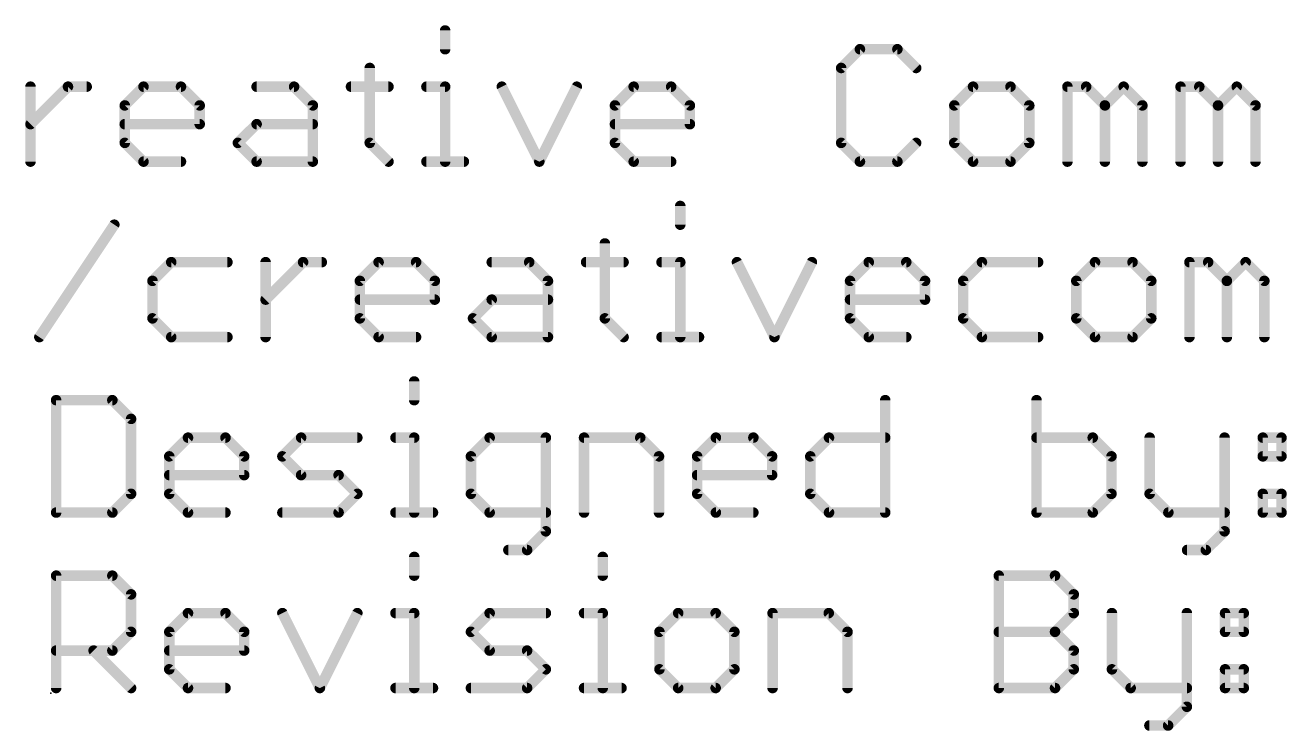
# Model space of a CAD drawing. Extents: x -41 to 66, y -21 to 32.
# Drawn here: x -9.26 to 9, y -20.86 to -10.65 of the extents above; entities that cross this region are included whole.
import ezdxf

# ---------------------------------------------------------------- set-up
doc = ezdxf.new("R2010")
doc.units = 0
doc.layers.add('23', color=53, linetype='CONTINUOUS')
doc.layers.add('51', color=53, linetype='CONTINUOUS')

msp = doc.modelspace()

# ---------------------------------------------------------------- linework, layer by layer
at = {"layer": '23'}
msp.add_point((-8.89, -20.32), dxfattribs=at)
at = {"layer": '51', "const_width": 0.1524}
for points in [[(-3.1838, -10.7256), (-3.1838, -10.9968)], [(2.8191, -10.9968), (2.548, -11.268)], [(3.3615, -10.9968), (2.8191, -10.9968)], [(3.6326, -11.268), (3.3615, -10.9968)], [(-4.2752, -11.268), (-4.2752, -12.3526)], [(2.548, -11.268), (2.548, -12.3526)], [(-9.185, -12.6238), (-9.185, -11.5391)], [(-9.185, -12.0815), (-8.6426, -11.5391)], [(-8.6426, -11.5391), (-8.3715, -11.5391)], [(-7.8207, -11.8103), (-7.5495, -11.5391)], [(-7.5495, -11.5391), (-7.0072, -11.5391)], [(-7.0072, -11.5391), (-6.736, -11.8103)], [(-5.9124, -11.5391), (-5.37, -11.5391)], [(-5.37, -11.5391), (-5.0989, -11.8103)], [(-4.5464, -11.5391), (-4.004, -11.5391)], [(-3.4549, -11.5391), (-3.1838, -11.5391)], [(-3.1838, -11.5391), (-3.1838, -12.6238)], [(-2.3635, -11.5391), (-1.8212, -12.6238)], [(-1.8212, -12.6238), (-1.2788, -11.5391)], [(-0.7263, -11.8103), (-0.4552, -11.5391)], [(-0.4552, -11.5391), (0.0872, -11.5391)], [(0.0872, -11.5391), (0.3583, -11.8103)], [(4.4563, -11.5391), (4.1851, -11.8103)], [(4.9986, -11.5391), (4.4563, -11.5391)], [(5.2698, -11.8103), (4.9986, -11.5391)], [(5.8223, -12.6238), (5.8223, -11.5391)], [(5.8223, -11.5391), (6.0935, -11.5391)], [(6.0935, -11.5391), (6.3646, -11.8103)], [(6.3646, -11.8103), (6.6358, -11.5391)], [(6.6358, -11.5391), (6.907, -11.8103)], [(7.4595, -12.6238), (7.4595, -11.5391)], [(7.4595, -11.5391), (7.7306, -11.5391)], [(7.7306, -11.5391), (8.0018, -11.8103)], [(8.0018, -11.8103), (8.2729, -11.5391)], [(8.2729, -11.5391), (8.5441, -11.8103)], [(-7.8207, -12.3526), (-7.8207, -11.8103)], [(-6.736, -11.8103), (-6.736, -12.0815)], [(-5.0989, -11.8103), (-5.0989, -12.6238)], [(-0.7263, -12.3526), (-0.7263, -11.8103)], [(0.3583, -11.8103), (0.3583, -12.0815)], [(4.1851, -11.8103), (4.1851, -12.3526)], [(5.2698, -12.3526), (5.2698, -11.8103)], [(6.3646, -11.8103), (6.3646, -12.6238)], [(6.907, -11.8103), (6.907, -12.6238)], [(8.0018, -11.8103), (8.0018, -12.6238)], [(8.5441, -11.8103), (8.5441, -12.6238)], [(-6.736, -12.0815), (-7.8207, -12.0815)], [(-6.1835, -12.3526), (-5.9124, -12.0815)], [(-5.9124, -12.0815), (-5.0989, -12.0815)], [(0.3583, -12.0815), (-0.7263, -12.0815)], [(-7.5495, -12.6238), (-7.8207, -12.3526)], [(-5.9124, -12.6238), (-6.1835, -12.3526)], [(-4.2752, -12.3526), (-4.004, -12.6238)], [(-0.4552, -12.6238), (-0.7263, -12.3526)], [(2.548, -12.3526), (2.8191, -12.6238)], [(3.3615, -12.6238), (3.6326, -12.3526)], [(4.1851, -12.3526), (4.4563, -12.6238)], [(4.9986, -12.6238), (5.2698, -12.3526)], [(-7.0072, -12.6238), (-7.5495, -12.6238)], [(-5.0989, -12.6238), (-5.9124, -12.6238)], [(-3.4549, -12.6238), (-2.9126, -12.6238)], [(0.0872, -12.6238), (-0.4552, -12.6238)], [(2.8191, -12.6238), (3.3615, -12.6238)], [(4.4563, -12.6238), (4.9986, -12.6238)], [(0.219, -13.2656), (0.219, -13.5368)], [(-9.0566, -15.1638), (-7.9719, -13.5368)], [(-0.8725, -13.808), (-0.8725, -14.8926)], [(-7.1482, -14.0791), (-7.4194, -14.3503)], [(-6.3348, -14.0791), (-7.1482, -14.0791)], [(-5.7823, -15.1638), (-5.7823, -14.0791)], [(-5.7823, -14.6215), (-5.2399, -14.0791)], [(-5.2399, -14.0791), (-4.9688, -14.0791)], [(-4.418, -14.3503), (-4.1468, -14.0791)], [(-4.1468, -14.0791), (-3.6045, -14.0791)], [(-3.6045, -14.0791), (-3.3333, -14.3503)], [(-2.5096, -14.0791), (-1.9673, -14.0791)], [(-1.9673, -14.0791), (-1.6961, -14.3503)], [(-1.1436, -14.0791), (-0.6013, -14.0791)], [(-0.0522, -14.0791), (0.219, -14.0791)], [(0.219, -14.0791), (0.219, -15.1638)], [(1.0392, -14.0791), (1.5816, -15.1638)], [(1.5816, -15.1638), (2.1239, -14.0791)], [(2.6764, -14.3503), (2.9476, -14.0791)], [(2.9476, -14.0791), (3.4899, -14.0791)], [(3.4899, -14.0791), (3.761, -14.3503)], [(4.5847, -14.0791), (4.3135, -14.3503)], [(5.3982, -14.0791), (4.5847, -14.0791)], [(6.2219, -14.0791), (5.9507, -14.3503)], [(6.7642, -14.0791), (6.2219, -14.0791)], [(7.0354, -14.3503), (6.7642, -14.0791)], [(7.5879, -15.1638), (7.5879, -14.0791)], [(7.5879, -14.0791), (7.859, -14.0791)], [(7.859, -14.0791), (8.1302, -14.3503)], [(8.1302, -14.3503), (8.4014, -14.0791)], [(8.4014, -14.0791), (8.6725, -14.3503)], [(-7.4194, -14.3503), (-7.4194, -14.8926)], [(-4.418, -14.8926), (-4.418, -14.3503)], [(-3.3333, -14.3503), (-3.3333, -14.6215)], [(-1.6961, -14.3503), (-1.6961, -15.1638)], [(2.6764, -14.8926), (2.6764, -14.3503)], [(3.761, -14.3503), (3.761, -14.6215)], [(4.3135, -14.3503), (4.3135, -14.8926)], [(5.9507, -14.3503), (5.9507, -14.8926)], [(7.0354, -14.8926), (7.0354, -14.3503)], [(8.1302, -14.3503), (8.1302, -15.1638)], [(8.6725, -14.3503), (8.6725, -15.1638)], [(-3.3333, -14.6215), (-4.418, -14.6215)], [(-2.7808, -14.8926), (-2.5096, -14.6215)], [(-2.5096, -14.6215), (-1.6961, -14.6215)], [(3.761, -14.6215), (2.6764, -14.6215)], [(-7.4194, -14.8926), (-7.1482, -15.1638)], [(-4.1468, -15.1638), (-4.418, -14.8926)], [(-2.5096, -15.1638), (-2.7808, -14.8926)], [(-0.8725, -14.8926), (-0.6013, -15.1638)], [(2.9476, -15.1638), (2.6764, -14.8926)], [(4.3135, -14.8926), (4.5847, -15.1638)], [(5.9507, -14.8926), (6.2219, -15.1638)], [(6.7642, -15.1638), (7.0354, -14.8926)], [(-7.1482, -15.1638), (-6.3348, -15.1638)], [(-3.6045, -15.1638), (-4.1468, -15.1638)], [(-1.6961, -15.1638), (-2.5096, -15.1638)], [(-0.0522, -15.1638), (0.4901, -15.1638)], [(3.4899, -15.1638), (2.9476, -15.1638)], [(4.5847, -15.1638), (5.3982, -15.1638)], [(6.2219, -15.1638), (6.7642, -15.1638)], [(-3.6312, -15.8056), (-3.6312, -16.0768)], [(-8.8138, -16.0768), (-8.8138, -17.7038)], [(-8.0003, -16.0768), (-8.8138, -16.0768)], [(-7.7291, -16.348), (-8.0003, -16.0768)], [(3.1852, -16.0768), (3.1852, -17.7038)], [(5.3749, -16.0768), (5.3749, -17.7038)], [(-7.7291, -17.4326), (-7.7291, -16.348)], [(-7.1766, -16.8903), (-6.9055, -16.6191)], [(-6.9055, -16.6191), (-6.3632, -16.6191)], [(-6.3632, -16.6191), (-6.092, -16.8903)], [(-5.5395, -16.8903), (-5.2683, -16.6191)], [(-5.2683, -16.6191), (-4.4548, -16.6191)], [(-3.9023, -16.6191), (-3.6312, -16.6191)], [(-3.6312, -16.6191), (-3.6312, -17.7038)], [(-2.5397, -16.6191), (-2.8109, -16.8903)], [(-1.7262, -16.6191), (-2.5397, -16.6191)], [(-1.7262, -17.975), (-1.7262, -16.6191)], [(-1.1737, -17.7038), (-1.1737, -16.6191)], [(-1.1737, -16.6191), (-0.3602, -16.6191)], [(-0.3602, -16.6191), (-0.0891, -16.8903)], [(0.4634, -16.8903), (0.7346, -16.6191)], [(0.7346, -16.6191), (1.2769, -16.6191)], [(1.2769, -16.6191), (1.5481, -16.8903)], [(2.1006, -16.8903), (2.3717, -16.6191)], [(2.3717, -16.6191), (3.1852, -16.6191)], [(6.1884, -16.6191), (5.3749, -16.6191)], [(6.4595, -16.8903), (6.1884, -16.6191)], [(7.012, -16.6191), (7.012, -17.4326)], [(8.0967, -16.6191), (8.0967, -17.975)], [(8.6492, -16.6191), (8.9204, -16.6191)], [(8.6492, -16.8903), (8.6492, -16.6191)], [(8.9204, -16.6191), (8.9204, -16.8903)], [(-7.1766, -17.4326), (-7.1766, -16.8903)], [(-6.092, -16.8903), (-6.092, -17.1615)], [(-5.2683, -17.1615), (-5.5395, -16.8903)], [(-2.8109, -16.8903), (-2.8109, -17.4326)], [(-0.0891, -16.8903), (-0.0891, -17.7038)], [(0.4634, -17.4326), (0.4634, -16.8903)], [(1.5481, -16.8903), (1.5481, -17.1615)], [(2.1006, -17.4326), (2.1006, -16.8903)], [(6.4595, -17.4326), (6.4595, -16.8903)], [(8.9204, -16.8903), (8.6492, -16.8903)], [(-6.092, -17.1615), (-7.1766, -17.1615)], [(-4.726, -17.1615), (-5.2683, -17.1615)], [(-4.4548, -17.4326), (-4.726, -17.1615)], [(1.5481, -17.1615), (0.4634, -17.1615)], [(-8.0003, -17.7038), (-7.7291, -17.4326)], [(-6.9055, -17.7038), (-7.1766, -17.4326)], [(-4.726, -17.7038), (-4.4548, -17.4326)], [(-2.8109, -17.4326), (-2.5397, -17.7038)], [(0.7346, -17.7038), (0.4634, -17.4326)], [(2.3717, -17.7038), (2.1006, -17.4326)], [(6.1884, -17.7038), (6.4595, -17.4326)], [(7.012, -17.4326), (7.2832, -17.7038)], [(8.6492, -17.4326), (8.9204, -17.4326)], [(8.6492, -17.7038), (8.6492, -17.4326)], [(8.9204, -17.4326), (8.9204, -17.7038)], [(-8.8138, -17.7038), (-8.0003, -17.7038)], [(-6.3632, -17.7038), (-6.9055, -17.7038)], [(-5.5395, -17.7038), (-4.726, -17.7038)], [(-3.9023, -17.7038), (-3.36, -17.7038)], [(-2.5397, -17.7038), (-1.7262, -17.7038)], [(1.2769, -17.7038), (0.7346, -17.7038)], [(3.1852, -17.7038), (2.3717, -17.7038)], [(5.3749, -17.7038), (6.1884, -17.7038)], [(7.2832, -17.7038), (8.0967, -17.7038)], [(8.9204, -17.7038), (8.6492, -17.7038)], [(-1.9974, -18.2461), (-1.7262, -17.975)], [(8.0967, -17.975), (7.8255, -18.2461)], [(-2.2686, -18.2461), (-1.9974, -18.2461)], [(7.8255, -18.2461), (7.5544, -18.2461)], [(-3.6312, -18.3456), (-3.6312, -18.6168)], [(-0.9026, -18.3456), (-0.9026, -18.6168)], [(-8.8138, -20.2438), (-8.8138, -18.6168)], [(-8.8138, -18.6168), (-8.0003, -18.6168)], [(-8.0003, -18.6168), (-7.7291, -18.888)], [(4.8292, -20.2438), (4.8292, -18.6168)], [(4.8292, -18.6168), (5.6427, -18.6168)], [(5.6427, -18.6168), (5.9138, -18.888)], [(-7.7291, -18.888), (-7.7291, -19.4303)], [(5.9138, -18.888), (5.9138, -19.1591)], [(-7.1766, -19.4303), (-6.9055, -19.1591)], [(-6.9055, -19.1591), (-6.3632, -19.1591)], [(-6.3632, -19.1591), (-6.092, -19.4303)], [(-5.5395, -19.1591), (-4.9972, -20.2438)], [(-4.9972, -20.2438), (-4.4548, -19.1591)], [(-3.9023, -19.1591), (-3.6312, -19.1591)], [(-3.6312, -19.1591), (-3.6312, -20.2438)], [(-2.8109, -19.4303), (-2.5397, -19.1591)], [(-2.5397, -19.1591), (-1.7262, -19.1591)], [(-1.1737, -19.1591), (-0.9026, -19.1591)], [(-0.9026, -19.1591), (-0.9026, -20.2438)], [(0.1889, -19.1591), (-0.0823, -19.4303)], [(0.7312, -19.1591), (0.1889, -19.1591)], [(1.0024, -19.4303), (0.7312, -19.1591)], [(1.5549, -20.2438), (1.5549, -19.1591)], [(1.5549, -19.1591), (2.3683, -19.1591)], [(2.3683, -19.1591), (2.6395, -19.4303)], [(5.9138, -19.1591), (5.6427, -19.4303)], [(6.4663, -19.1591), (6.4663, -19.9726)], [(7.551, -19.1591), (7.551, -20.515)], [(8.1035, -19.1591), (8.3746, -19.1591)], [(8.1035, -19.4303), (8.1035, -19.1591)], [(8.3746, -19.1591), (8.3746, -19.4303)], [(-7.7291, -19.4303), (-8.0003, -19.7015)], [(-7.1766, -19.9726), (-7.1766, -19.4303)], [(-6.092, -19.4303), (-6.092, -19.7015)], [(-2.5397, -19.7015), (-2.8109, -19.4303)], [(-0.0823, -19.4303), (-0.0823, -19.9726)], [(1.0024, -19.9726), (1.0024, -19.4303)], [(2.6395, -19.4303), (2.6395, -20.2438)], [(4.8292, -19.4303), (5.6427, -19.4303)], [(5.6427, -19.4303), (5.9138, -19.7015)], [(8.3746, -19.4303), (8.1035, -19.4303)], [(-8.0003, -19.7015), (-8.8138, -19.7015)], [(-8.2715, -19.7015), (-7.7291, -20.2438)], [(-6.092, -19.7015), (-7.1766, -19.7015)], [(-1.9974, -19.7015), (-2.5397, -19.7015)], [(-1.7262, -19.9726), (-1.9974, -19.7015)], [(5.9138, -19.7015), (5.9138, -19.9726)], [(-6.9055, -20.2438), (-7.1766, -19.9726)], [(-1.9974, -20.2438), (-1.7262, -19.9726)], [(-0.0823, -19.9726), (0.1889, -20.2438)], [(0.7312, -20.2438), (1.0024, -19.9726)], [(5.9138, -19.9726), (5.6427, -20.2438)], [(6.4663, -19.9726), (6.7375, -20.2438)], [(8.1035, -19.9726), (8.3746, -19.9726)], [(8.1035, -20.2438), (8.1035, -19.9726)], [(8.3746, -19.9726), (8.3746, -20.2438)], [(-6.3632, -20.2438), (-6.9055, -20.2438)], [(-3.9023, -20.2438), (-3.36, -20.2438)], [(-2.8109, -20.2438), (-1.9974, -20.2438)], [(-1.1737, -20.2438), (-0.6314, -20.2438)], [(0.1889, -20.2438), (0.7312, -20.2438)], [(5.6427, -20.2438), (4.8292, -20.2438)], [(6.7375, -20.2438), (7.551, -20.2438)], [(8.3746, -20.2438), (8.1035, -20.2438)], [(7.551, -20.515), (7.2798, -20.7861)], [(7.2798, -20.7861), (7.0087, -20.7861)]]:
    msp.add_lwpolyline(points, dxfattribs=at)
at = {"layer": '51', "const_width": 0.0762}
for points in [[(-3.1457, -10.7256, 1), (-3.2219, -10.7256)], [(2.8191, -10.9587, 1), (2.8191, -11.0349)], [(2.8461, -11.0238, 1), (2.7922, -10.9699)], [(3.3884, -10.9699, 1), (3.3345, -11.0238)], [(3.3615, -11.0349, 1), (3.3615, -10.9587)], [(-3.2219, -10.9968, 1), (-3.1457, -10.9968)], [(-4.2371, -11.268, 1), (-4.3133, -11.268)], [(2.521, -11.241, 1), (2.5749, -11.2949)], [(2.5861, -11.268, 1), (2.5099, -11.268)], [(3.6057, -11.2949, 1), (3.6596, -11.241)], [(-9.1469, -11.5391, 1), (-9.2231, -11.5391)], [(-8.6426, -11.501, 1), (-8.6426, -11.5772)], [(-8.6157, -11.5661, 1), (-8.6696, -11.5122)], [(-8.3715, -11.5772, 1), (-8.3715, -11.501)], [(-7.5495, -11.501, 1), (-7.5495, -11.5772)], [(-7.5226, -11.5661, 1), (-7.5765, -11.5122)], [(-6.9802, -11.5122, 1), (-7.0341, -11.5661)], [(-7.0072, -11.5772, 1), (-7.0072, -11.501)], [(-5.9124, -11.501, 1), (-5.9124, -11.5772)], [(-5.3431, -11.5122, 1), (-5.397, -11.5661)], [(-5.37, -11.5772, 1), (-5.37, -11.501)], [(-4.5464, -11.501, 1), (-4.5464, -11.5772)], [(-4.004, -11.5772, 1), (-4.004, -11.501)], [(-3.4549, -11.501, 1), (-3.4549, -11.5772)], [(-3.1457, -11.5391, 1), (-3.2219, -11.5391)], [(-3.1838, -11.5772, 1), (-3.1838, -11.501)], [(-2.3294, -11.5221, 1), (-2.3976, -11.5562)], [(-1.2448, -11.5562, 1), (-1.3129, -11.5221)], [(-0.4552, -11.501, 1), (-0.4552, -11.5772)], [(-0.4282, -11.5661, 1), (-0.4821, -11.5122)], [(0.1141, -11.5122, 1), (0.0602, -11.5661)], [(0.0872, -11.5772, 1), (0.0872, -11.501)], [(4.4563, -11.501, 1), (4.4563, -11.5772)], [(4.4832, -11.5661, 1), (4.4294, -11.5122)], [(5.0256, -11.5122, 1), (4.9717, -11.5661)], [(4.9986, -11.5772, 1), (4.9986, -11.501)], [(5.8604, -11.5391, 1), (5.7842, -11.5391)], [(5.8223, -11.501, 1), (5.8223, -11.5772)], [(6.1204, -11.5122, 1), (6.0665, -11.5661)], [(6.0935, -11.5772, 1), (6.0935, -11.501)], [(6.6627, -11.5122, 1), (6.6088, -11.5661)], [(6.6627, -11.5661, 1), (6.6088, -11.5122)], [(7.4976, -11.5391, 1), (7.4214, -11.5391)], [(7.4595, -11.501, 1), (7.4595, -11.5772)], [(7.7576, -11.5122, 1), (7.7037, -11.5661)], [(7.7306, -11.5772, 1), (7.7306, -11.501)], [(8.2999, -11.5122, 1), (8.246, -11.5661)], [(8.2999, -11.5661, 1), (8.246, -11.5122)], [(-7.7826, -11.8103, 1), (-7.8588, -11.8103)], [(-7.8476, -11.7834, 1), (-7.7937, -11.8372)], [(-6.6979, -11.8103, 1), (-6.7741, -11.8103)], [(-6.763, -11.8372, 1), (-6.7091, -11.7834)], [(-5.0608, -11.8103, 1), (-5.137, -11.8103)], [(-5.1258, -11.8372, 1), (-5.0719, -11.7834)], [(-0.6882, -11.8103, 1), (-0.7644, -11.8103)], [(-0.7533, -11.7834, 1), (-0.6994, -11.8372)], [(0.3964, -11.8103, 1), (0.3202, -11.8103)], [(0.3314, -11.8372, 1), (0.3853, -11.7834)], [(4.2232, -11.8103, 1), (4.147, -11.8103)], [(4.1582, -11.7834, 1), (4.2121, -11.8372)], [(5.3079, -11.8103, 1), (5.2317, -11.8103)], [(5.2429, -11.8372, 1), (5.2967, -11.7834)], [(6.4027, -11.8103, 1), (6.3265, -11.8103)], [(6.3377, -11.7834, 1), (6.3916, -11.8372)], [(6.3377, -11.8372, 1), (6.3916, -11.7834)], [(6.9451, -11.8103, 1), (6.8689, -11.8103)], [(6.88, -11.8372, 1), (6.9339, -11.7834)], [(8.0399, -11.8103, 1), (7.9637, -11.8103)], [(7.9748, -11.7834, 1), (8.0287, -11.8372)], [(7.9748, -11.8372, 1), (8.0287, -11.7834)], [(8.5822, -11.8103, 1), (8.506, -11.8103)], [(8.5172, -11.8372, 1), (8.5711, -11.7834)], [(-9.2119, -12.0545, 1), (-9.158, -12.1084)], [(-7.8207, -12.0434, 1), (-7.8207, -12.1196)], [(-6.7741, -12.0815, 1), (-6.6979, -12.0815)], [(-6.736, -12.1196, 1), (-6.736, -12.0434)], [(-5.9124, -12.0434, 1), (-5.9124, -12.1196)], [(-5.8854, -12.1084, 1), (-5.9393, -12.0545)], [(-5.0989, -12.1196, 1), (-5.0989, -12.0434)], [(-0.7263, -12.0434, 1), (-0.7263, -12.1196)], [(0.3202, -12.0815, 1), (0.3964, -12.0815)], [(0.3583, -12.1196, 1), (0.3583, -12.0434)], [(-7.7937, -12.3257, 1), (-7.8476, -12.3796)], [(-7.8588, -12.3526, 1), (-7.7826, -12.3526)], [(-6.1566, -12.3257, 1), (-6.2105, -12.3796)], [(-6.2105, -12.3257, 1), (-6.1566, -12.3796)], [(-4.2483, -12.3257, 1), (-4.3021, -12.3796)], [(-4.3133, -12.3526, 1), (-4.2371, -12.3526)], [(-0.6994, -12.3257, 1), (-0.7533, -12.3796)], [(-0.7644, -12.3526, 1), (-0.6882, -12.3526)], [(2.5749, -12.3257, 1), (2.521, -12.3796)], [(2.5099, -12.3526, 1), (2.5861, -12.3526)], [(3.6596, -12.3796, 1), (3.6057, -12.3257)], [(4.2121, -12.3257, 1), (4.1582, -12.3796)], [(4.147, -12.3526, 1), (4.2232, -12.3526)], [(5.2317, -12.3526, 1), (5.3079, -12.3526)], [(5.2967, -12.3796, 1), (5.2429, -12.3257)], [(-9.2231, -12.6238, 1), (-9.1469, -12.6238)], [(-7.5495, -12.5857, 1), (-7.5495, -12.6619)], [(-7.5765, -12.6507, 1), (-7.5226, -12.5969)], [(-7.0072, -12.6619, 1), (-7.0072, -12.5857)], [(-5.9124, -12.5857, 1), (-5.9124, -12.6619)], [(-5.9393, -12.6507, 1), (-5.8854, -12.5969)], [(-5.137, -12.6238, 1), (-5.0608, -12.6238)], [(-5.0989, -12.6619, 1), (-5.0989, -12.5857)], [(-4.031, -12.6507, 1), (-3.9771, -12.5969)], [(-3.4549, -12.5857, 1), (-3.4549, -12.6619)], [(-3.2219, -12.6238, 1), (-3.1457, -12.6238)], [(-2.9126, -12.6619, 1), (-2.9126, -12.5857)], [(-1.8552, -12.6068, 1), (-1.7871, -12.6408)], [(-1.8552, -12.6408, 1), (-1.7871, -12.6068)], [(-0.4552, -12.5857, 1), (-0.4552, -12.6619)], [(-0.4821, -12.6507, 1), (-0.4282, -12.5969)], [(0.0872, -12.6619, 1), (0.0872, -12.5857)], [(2.8191, -12.5857, 1), (2.8191, -12.6619)], [(2.7922, -12.6507, 1), (2.8461, -12.5969)], [(3.3345, -12.5969, 1), (3.3884, -12.6507)], [(3.3615, -12.6619, 1), (3.3615, -12.5857)], [(4.4563, -12.5857, 1), (4.4563, -12.6619)], [(4.4294, -12.6507, 1), (4.4832, -12.5969)], [(4.9717, -12.5969, 1), (5.0256, -12.6507)], [(4.9986, -12.6619, 1), (4.9986, -12.5857)], [(5.7842, -12.6238, 1), (5.8604, -12.6238)], [(6.3265, -12.6238, 1), (6.4027, -12.6238)], [(6.8689, -12.6238, 1), (6.9451, -12.6238)], [(7.4214, -12.6238, 1), (7.4976, -12.6238)], [(7.9637, -12.6238, 1), (8.0399, -12.6238)], [(8.506, -12.6238, 1), (8.5822, -12.6238)], [(0.2571, -13.2656, 1), (0.1809, -13.2656)], [(-7.9402, -13.5579, 1), (-8.0036, -13.5157)], [(0.1809, -13.5368, 1), (0.2571, -13.5368)], [(-0.8344, -13.808, 1), (-0.9106, -13.808)], [(-7.1482, -14.041, 1), (-7.1482, -14.1172)], [(-7.1213, -14.1061, 1), (-7.1752, -14.0522)], [(-6.3348, -14.1172, 1), (-6.3348, -14.041)], [(-5.7442, -14.0791, 1), (-5.8204, -14.0791)], [(-5.2399, -14.041, 1), (-5.2399, -14.1172)], [(-5.213, -14.1061, 1), (-5.2669, -14.0522)], [(-4.9688, -14.1172, 1), (-4.9688, -14.041)], [(-4.1468, -14.041, 1), (-4.1468, -14.1172)], [(-4.1199, -14.1061, 1), (-4.1737, -14.0522)], [(-3.5775, -14.0522, 1), (-3.6314, -14.1061)], [(-3.6045, -14.1172, 1), (-3.6045, -14.041)], [(-2.5096, -14.041, 1), (-2.5096, -14.1172)], [(-1.9404, -14.0522, 1), (-1.9942, -14.1061)], [(-1.9673, -14.1172, 1), (-1.9673, -14.041)], [(-1.1436, -14.041, 1), (-1.1436, -14.1172)], [(-0.6013, -14.1172, 1), (-0.6013, -14.041)], [(-0.0522, -14.041, 1), (-0.0522, -14.1172)], [(0.2571, -14.0791, 1), (0.1809, -14.0791)], [(0.219, -14.1172, 1), (0.219, -14.041)], [(1.0733, -14.0621, 1), (1.0052, -14.0962)], [(2.158, -14.0962, 1), (2.0898, -14.0621)], [(2.9476, -14.041, 1), (2.9476, -14.1172)], [(2.9745, -14.1061, 1), (2.9206, -14.0522)], [(3.5168, -14.0522, 1), (3.4629, -14.1061)], [(3.4899, -14.1172, 1), (3.4899, -14.041)], [(4.5847, -14.041, 1), (4.5847, -14.1172)], [(4.6116, -14.1061, 1), (4.5578, -14.0522)], [(5.3982, -14.1172, 1), (5.3982, -14.041)], [(6.2219, -14.041, 1), (6.2219, -14.1172)], [(6.2488, -14.1061, 1), (6.1949, -14.0522)], [(6.7911, -14.0522, 1), (6.7373, -14.1061)], [(6.7642, -14.1172, 1), (6.7642, -14.041)], [(7.626, -14.0791, 1), (7.5498, -14.0791)], [(7.5879, -14.041, 1), (7.5879, -14.1172)], [(7.886, -14.0522, 1), (7.8321, -14.1061)], [(7.859, -14.1172, 1), (7.859, -14.041)], [(8.4283, -14.0522, 1), (8.3744, -14.1061)], [(8.4283, -14.1061, 1), (8.3744, -14.0522)], [(-7.3813, -14.3503, 1), (-7.4575, -14.3503)], [(-7.4464, -14.3234, 1), (-7.3925, -14.3772)], [(-4.3799, -14.3503, 1), (-4.4561, -14.3503)], [(-4.4449, -14.3234, 1), (-4.391, -14.3772)], [(-3.2952, -14.3503, 1), (-3.3714, -14.3503)], [(-3.3602, -14.3772, 1), (-3.3064, -14.3234)], [(-1.658, -14.3503, 1), (-1.7342, -14.3503)], [(-1.7231, -14.3772, 1), (-1.6692, -14.3234)], [(2.7145, -14.3503, 1), (2.6383, -14.3503)], [(2.6494, -14.3234, 1), (2.7033, -14.3772)], [(3.7991, -14.3503, 1), (3.7229, -14.3503)], [(3.7341, -14.3772, 1), (3.788, -14.3234)], [(4.3516, -14.3503, 1), (4.2754, -14.3503)], [(4.2866, -14.3234, 1), (4.3405, -14.3772)], [(5.9888, -14.3503, 1), (5.9126, -14.3503)], [(5.9238, -14.3234, 1), (5.9776, -14.3772)], [(7.0735, -14.3503, 1), (6.9973, -14.3503)], [(7.0084, -14.3772, 1), (7.0623, -14.3234)], [(8.1683, -14.3503, 1), (8.0921, -14.3503)], [(8.1032, -14.3234, 1), (8.1571, -14.3772)], [(8.1032, -14.3772, 1), (8.1571, -14.3234)], [(8.7106, -14.3503, 1), (8.6344, -14.3503)], [(8.6456, -14.3772, 1), (8.6995, -14.3234)], [(-5.8092, -14.5945, 1), (-5.7553, -14.6484)], [(-4.418, -14.5834, 1), (-4.418, -14.6596)], [(-3.3714, -14.6215, 1), (-3.2952, -14.6215)], [(-3.3333, -14.6596, 1), (-3.3333, -14.5834)], [(-2.5096, -14.5834, 1), (-2.5096, -14.6596)], [(-2.4827, -14.6484, 1), (-2.5366, -14.5945)], [(-1.6961, -14.6596, 1), (-1.6961, -14.5834)], [(2.6764, -14.5834, 1), (2.6764, -14.6596)], [(3.7229, -14.6215, 1), (3.7991, -14.6215)], [(3.761, -14.6596, 1), (3.761, -14.5834)], [(-7.3925, -14.8657, 1), (-7.4464, -14.9196)], [(-7.4575, -14.8926, 1), (-7.3813, -14.8926)], [(-4.391, -14.8657, 1), (-4.4449, -14.9196)], [(-4.4561, -14.8926, 1), (-4.3799, -14.8926)], [(-2.7539, -14.8657, 1), (-2.8077, -14.9196)], [(-2.8077, -14.8657, 1), (-2.7539, -14.9196)], [(-0.8455, -14.8657, 1), (-0.8994, -14.9196)], [(-0.9106, -14.8926, 1), (-0.8344, -14.8926)], [(2.7033, -14.8657, 1), (2.6494, -14.9196)], [(2.6383, -14.8926, 1), (2.7145, -14.8926)], [(4.3405, -14.8657, 1), (4.2866, -14.9196)], [(4.2754, -14.8926, 1), (4.3516, -14.8926)], [(5.9776, -14.8657, 1), (5.9238, -14.9196)], [(5.9126, -14.8926, 1), (5.9888, -14.8926)], [(6.9973, -14.8926, 1), (7.0735, -14.8926)], [(7.0623, -14.9196, 1), (7.0084, -14.8657)], [(-9.0883, -15.1427, 1), (-9.0249, -15.1849)], [(-7.1482, -15.1257, 1), (-7.1482, -15.2019)], [(-7.1752, -15.1907, 1), (-7.1213, -15.1369)], [(-6.3348, -15.2019, 1), (-6.3348, -15.1257)], [(-5.8204, -15.1638, 1), (-5.7442, -15.1638)], [(-4.1468, -15.1257, 1), (-4.1468, -15.2019)], [(-4.1737, -15.1907, 1), (-4.1199, -15.1369)], [(-3.6045, -15.2019, 1), (-3.6045, -15.1257)], [(-2.5096, -15.1257, 1), (-2.5096, -15.2019)], [(-2.5366, -15.1907, 1), (-2.4827, -15.1369)], [(-1.7342, -15.1638, 1), (-1.658, -15.1638)], [(-1.6961, -15.2019, 1), (-1.6961, -15.1257)], [(-0.6283, -15.1907, 1), (-0.5744, -15.1369)], [(-0.0522, -15.1257, 1), (-0.0522, -15.2019)], [(0.1809, -15.1638, 1), (0.2571, -15.1638)], [(0.4901, -15.2019, 1), (0.4901, -15.1257)], [(1.5475, -15.1468, 1), (1.6156, -15.1808)], [(1.5475, -15.1808, 1), (1.6156, -15.1468)], [(2.9476, -15.1257, 1), (2.9476, -15.2019)], [(2.9206, -15.1907, 1), (2.9745, -15.1369)], [(3.4899, -15.2019, 1), (3.4899, -15.1257)], [(4.5847, -15.1257, 1), (4.5847, -15.2019)], [(4.5578, -15.1907, 1), (4.6116, -15.1369)], [(5.3982, -15.2019, 1), (5.3982, -15.1257)], [(6.2219, -15.1257, 1), (6.2219, -15.2019)], [(6.1949, -15.1907, 1), (6.2488, -15.1369)], [(6.7373, -15.1369, 1), (6.7911, -15.1907)], [(6.7642, -15.2019, 1), (6.7642, -15.1257)], [(7.5498, -15.1638, 1), (7.626, -15.1638)], [(8.0921, -15.1638, 1), (8.1683, -15.1638)], [(8.6344, -15.1638, 1), (8.7106, -15.1638)], [(-3.5931, -15.8056, 1), (-3.6693, -15.8056)], [(-8.7757, -16.0768, 1), (-8.8519, -16.0768)], [(-8.8138, -16.0387, 1), (-8.8138, -16.1149)], [(-7.9734, -16.0499, 1), (-8.0272, -16.1038)], [(-8.0003, -16.1149, 1), (-8.0003, -16.0387)], [(-3.6693, -16.0768, 1), (-3.5931, -16.0768)], [(3.2233, -16.0768, 1), (3.1471, -16.0768)], [(5.413, -16.0768, 1), (5.3368, -16.0768)], [(-7.691, -16.348, 1), (-7.7672, -16.348)], [(-7.7561, -16.3749, 1), (-7.7022, -16.321)], [(-6.9055, -16.581, 1), (-6.9055, -16.6572)], [(-6.8785, -16.6461, 1), (-6.9324, -16.5922)], [(-6.3362, -16.5922, 1), (-6.3901, -16.6461)], [(-6.3632, -16.6572, 1), (-6.3632, -16.581)], [(-5.2683, -16.581, 1), (-5.2683, -16.6572)], [(-5.2414, -16.6461, 1), (-5.2953, -16.5922)], [(-4.4548, -16.6572, 1), (-4.4548, -16.581)], [(-3.9023, -16.581, 1), (-3.9023, -16.6572)], [(-3.5931, -16.6191, 1), (-3.6693, -16.6191)], [(-3.6312, -16.6572, 1), (-3.6312, -16.581)], [(-2.5397, -16.581, 1), (-2.5397, -16.6572)], [(-2.5128, -16.6461, 1), (-2.5667, -16.5922)], [(-1.6881, -16.6191, 1), (-1.7643, -16.6191)], [(-1.7262, -16.6572, 1), (-1.7262, -16.581)], [(-1.1356, -16.6191, 1), (-1.2118, -16.6191)], [(-1.1737, -16.581, 1), (-1.1737, -16.6572)], [(-0.3333, -16.5922, 1), (-0.3872, -16.6461)], [(-0.3602, -16.6572, 1), (-0.3602, -16.581)], [(0.7346, -16.581, 1), (0.7346, -16.6572)], [(0.7615, -16.6461, 1), (0.7076, -16.5922)], [(1.3039, -16.5922, 1), (1.25, -16.6461)], [(1.2769, -16.6572, 1), (1.2769, -16.581)], [(2.3717, -16.581, 1), (2.3717, -16.6572)], [(2.3987, -16.6461, 1), (2.3448, -16.5922)], [(3.1852, -16.6572, 1), (3.1852, -16.581)], [(5.3749, -16.581, 1), (5.3749, -16.6572)], [(6.2153, -16.5922, 1), (6.1614, -16.6461)], [(6.1884, -16.6572, 1), (6.1884, -16.581)], [(7.0501, -16.6191, 1), (6.9739, -16.6191)], [(8.1348, -16.6191, 1), (8.0586, -16.6191)], [(8.6492, -16.581, 1), (8.6492, -16.6572)], [(8.6873, -16.6191, 1), (8.6111, -16.6191)], [(8.9585, -16.6191, 1), (8.8823, -16.6191)], [(8.9204, -16.6572, 1), (8.9204, -16.581)], [(-7.1385, -16.8903, 1), (-7.2147, -16.8903)], [(-7.2036, -16.8634, 1), (-7.1497, -16.9172)], [(-6.0539, -16.8903, 1), (-6.1301, -16.8903)], [(-6.1189, -16.9172, 1), (-6.065, -16.8634)], [(-5.5125, -16.8634, 1), (-5.5664, -16.9172)], [(-5.5664, -16.8634, 1), (-5.5125, -16.9172)], [(-2.7728, -16.8903, 1), (-2.849, -16.8903)], [(-2.8378, -16.8634, 1), (-2.784, -16.9172)], [(-0.051, -16.8903, 1), (-0.1272, -16.8903)], [(-0.116, -16.9172, 1), (-0.0621, -16.8634)], [(0.5015, -16.8903, 1), (0.4253, -16.8903)], [(0.4365, -16.8634, 1), (0.4904, -16.9172)], [(1.5862, -16.8903, 1), (1.51, -16.8903)], [(1.5211, -16.9172, 1), (1.575, -16.8634)], [(2.1387, -16.8903, 1), (2.0625, -16.8903)], [(2.0736, -16.8634, 1), (2.1275, -16.9172)], [(6.4976, -16.8903, 1), (6.4214, -16.8903)], [(6.4326, -16.9172, 1), (6.4865, -16.8634)], [(8.6492, -16.8522, 1), (8.6492, -16.9284)], [(8.6111, -16.8903, 1), (8.6873, -16.8903)], [(8.8823, -16.8903, 1), (8.9585, -16.8903)], [(8.9204, -16.9284, 1), (8.9204, -16.8522)], [(-7.1766, -17.1234, 1), (-7.1766, -17.1996)], [(-6.1301, -17.1615, 1), (-6.0539, -17.1615)], [(-6.092, -17.1996, 1), (-6.092, -17.1234)], [(-5.2683, -17.1234, 1), (-5.2683, -17.1996)], [(-5.2953, -17.1884, 1), (-5.2414, -17.1345)], [(-4.6991, -17.1345, 1), (-4.7529, -17.1884)], [(-4.726, -17.1996, 1), (-4.726, -17.1234)], [(0.4634, -17.1234, 1), (0.4634, -17.1996)], [(1.51, -17.1615, 1), (1.5862, -17.1615)], [(1.5481, -17.1996, 1), (1.5481, -17.1234)], [(-7.7672, -17.4326, 1), (-7.691, -17.4326)], [(-7.7022, -17.4596, 1), (-7.7561, -17.4057)], [(-7.1497, -17.4057, 1), (-7.2036, -17.4596)], [(-7.2147, -17.4326, 1), (-7.1385, -17.4326)], [(-4.4279, -17.4596, 1), (-4.4818, -17.4057)], [(-4.4818, -17.4596, 1), (-4.4279, -17.4057)], [(-2.784, -17.4057, 1), (-2.8378, -17.4596)], [(-2.849, -17.4326, 1), (-2.7728, -17.4326)], [(0.4904, -17.4057, 1), (0.4365, -17.4596)], [(0.4253, -17.4326, 1), (0.5015, -17.4326)], [(2.1275, -17.4057, 1), (2.0736, -17.4596)], [(2.0625, -17.4326, 1), (2.1387, -17.4326)], [(6.4214, -17.4326, 1), (6.4976, -17.4326)], [(6.4865, -17.4596, 1), (6.4326, -17.4057)], [(7.039, -17.4057, 1), (6.9851, -17.4596)], [(6.9739, -17.4326, 1), (7.0501, -17.4326)], [(8.6492, -17.3945, 1), (8.6492, -17.4707)], [(8.6873, -17.4326, 1), (8.6111, -17.4326)], [(8.9585, -17.4326, 1), (8.8823, -17.4326)], [(8.9204, -17.4707, 1), (8.9204, -17.3945)], [(-8.8138, -17.6657, 1), (-8.8138, -17.7419)], [(-8.8519, -17.7038, 1), (-8.7757, -17.7038)], [(-8.0272, -17.6769, 1), (-7.9734, -17.7307)], [(-8.0003, -17.7419, 1), (-8.0003, -17.6657)], [(-6.9055, -17.6657, 1), (-6.9055, -17.7419)], [(-6.9324, -17.7307, 1), (-6.8785, -17.6769)], [(-6.3632, -17.7419, 1), (-6.3632, -17.6657)], [(-5.5395, -17.6657, 1), (-5.5395, -17.7419)], [(-4.7529, -17.6769, 1), (-4.6991, -17.7307)], [(-4.726, -17.7419, 1), (-4.726, -17.6657)], [(-3.9023, -17.6657, 1), (-3.9023, -17.7419)], [(-3.6693, -17.7038, 1), (-3.5931, -17.7038)], [(-3.36, -17.7419, 1), (-3.36, -17.6657)], [(-2.5397, -17.6657, 1), (-2.5397, -17.7419)], [(-2.5667, -17.7307, 1), (-2.5128, -17.6769)], [(-1.7262, -17.7419, 1), (-1.7262, -17.6657)], [(-1.2118, -17.7038, 1), (-1.1356, -17.7038)], [(-0.1272, -17.7038, 1), (-0.051, -17.7038)], [(0.7346, -17.6657, 1), (0.7346, -17.7419)], [(0.7076, -17.7307, 1), (0.7615, -17.6769)], [(1.2769, -17.7419, 1), (1.2769, -17.6657)], [(2.3717, -17.6657, 1), (2.3717, -17.7419)], [(2.3448, -17.7307, 1), (2.3987, -17.6769)], [(3.1471, -17.7038, 1), (3.2233, -17.7038)], [(3.1852, -17.7419, 1), (3.1852, -17.6657)], [(5.3749, -17.6657, 1), (5.3749, -17.7419)], [(5.3368, -17.7038, 1), (5.413, -17.7038)], [(6.1614, -17.6769, 1), (6.2153, -17.7307)], [(6.1884, -17.7419, 1), (6.1884, -17.6657)], [(7.2832, -17.6657, 1), (7.2832, -17.7419)], [(7.2563, -17.7307, 1), (7.3101, -17.6769)], [(8.0967, -17.7419, 1), (8.0967, -17.6657)], [(8.6492, -17.6657, 1), (8.6492, -17.7419)], [(8.6111, -17.7038, 1), (8.6873, -17.7038)], [(8.8823, -17.7038, 1), (8.9585, -17.7038)], [(8.9204, -17.7419, 1), (8.9204, -17.6657)], [(-1.7643, -17.975, 1), (-1.6881, -17.975)], [(-1.6993, -18.0019, 1), (-1.7532, -17.948)], [(8.0586, -17.975, 1), (8.1348, -17.975)], [(8.1236, -18.0019, 1), (8.0698, -17.948)], [(-2.2686, -18.208, 1), (-2.2686, -18.2842)], [(-2.0243, -18.2192, 1), (-1.9705, -18.2731)], [(-1.9974, -18.2842, 1), (-1.9974, -18.208)], [(7.5544, -18.208, 1), (7.5544, -18.2842)], [(7.7986, -18.2192, 1), (7.8525, -18.2731)], [(7.8255, -18.2842, 1), (7.8255, -18.208)], [(-3.5931, -18.3456, 1), (-3.6693, -18.3456)], [(-0.8645, -18.3456, 1), (-0.9407, -18.3456)], [(-8.7757, -18.6168, 1), (-8.8519, -18.6168)], [(-8.8138, -18.5787, 1), (-8.8138, -18.6549)], [(-7.9734, -18.5899, 1), (-8.0272, -18.6438)], [(-8.0003, -18.6549, 1), (-8.0003, -18.5787)], [(-3.6693, -18.6168, 1), (-3.5931, -18.6168)], [(-0.9407, -18.6168, 1), (-0.8645, -18.6168)], [(4.8673, -18.6168, 1), (4.7911, -18.6168)], [(4.8292, -18.5787, 1), (4.8292, -18.6549)], [(5.6696, -18.5899, 1), (5.6157, -18.6438)], [(5.6427, -18.6549, 1), (5.6427, -18.5787)], [(-7.691, -18.888, 1), (-7.7672, -18.888)], [(-7.7561, -18.9149, 1), (-7.7022, -18.861)], [(5.9519, -18.888, 1), (5.8757, -18.888)], [(5.8869, -18.9149, 1), (5.9408, -18.861)], [(-6.9055, -19.121, 1), (-6.9055, -19.1972)], [(-6.8785, -19.1861, 1), (-6.9324, -19.1322)], [(-6.3362, -19.1322, 1), (-6.3901, -19.1861)], [(-6.3632, -19.1972, 1), (-6.3632, -19.121)], [(-5.5054, -19.1421, 1), (-5.5736, -19.1762)], [(-4.4208, -19.1762, 1), (-4.4889, -19.1421)], [(-3.9023, -19.121, 1), (-3.9023, -19.1972)], [(-3.5931, -19.1591, 1), (-3.6693, -19.1591)], [(-3.6312, -19.1972, 1), (-3.6312, -19.121)], [(-2.5397, -19.121, 1), (-2.5397, -19.1972)], [(-2.5128, -19.1861, 1), (-2.5667, -19.1322)], [(-1.7262, -19.1972, 1), (-1.7262, -19.121)], [(-1.1737, -19.121, 1), (-1.1737, -19.1972)], [(-0.8645, -19.1591, 1), (-0.9407, -19.1591)], [(-0.9026, -19.1972, 1), (-0.9026, -19.121)], [(0.1889, -19.121, 1), (0.1889, -19.1972)], [(0.2158, -19.1861, 1), (0.1619, -19.1322)], [(0.7581, -19.1322, 1), (0.7043, -19.1861)], [(0.7312, -19.1972, 1), (0.7312, -19.121)], [(1.593, -19.1591, 1), (1.5168, -19.1591)], [(1.5549, -19.121, 1), (1.5549, -19.1972)], [(2.3953, -19.1322, 1), (2.3414, -19.1861)], [(2.3683, -19.1972, 1), (2.3683, -19.121)], [(5.8757, -19.1591, 1), (5.9519, -19.1591)], [(5.9408, -19.1861, 1), (5.8869, -19.1322)], [(6.5044, -19.1591, 1), (6.4282, -19.1591)], [(7.5891, -19.1591, 1), (7.5129, -19.1591)], [(8.1035, -19.121, 1), (8.1035, -19.1972)], [(8.1416, -19.1591, 1), (8.0654, -19.1591)], [(8.4127, -19.1591, 1), (8.3365, -19.1591)], [(8.3746, -19.1972, 1), (8.3746, -19.121)], [(-7.7672, -19.4303, 1), (-7.691, -19.4303)], [(-7.7022, -19.4572, 1), (-7.7561, -19.4034)], [(-7.1385, -19.4303, 1), (-7.2147, -19.4303)], [(-7.2036, -19.4034, 1), (-7.1497, -19.4572)], [(-6.0539, -19.4303, 1), (-6.1301, -19.4303)], [(-6.1189, -19.4572, 1), (-6.065, -19.4034)], [(-2.784, -19.4034, 1), (-2.8378, -19.4572)], [(-2.8378, -19.4034, 1), (-2.784, -19.4572)], [(-0.0442, -19.4303, 1), (-0.1204, -19.4303)], [(-0.1092, -19.4034, 1), (-0.0554, -19.4572)], [(1.0405, -19.4303, 1), (0.9643, -19.4303)], [(0.9754, -19.4572, 1), (1.0293, -19.4034)], [(2.6776, -19.4303, 1), (2.6014, -19.4303)], [(2.6126, -19.4572, 1), (2.6665, -19.4034)], [(4.8292, -19.3922, 1), (4.8292, -19.4684)], [(5.6696, -19.4034, 1), (5.6157, -19.4572)], [(5.6157, -19.4034, 1), (5.6696, -19.4572)], [(5.6427, -19.4684, 1), (5.6427, -19.3922)], [(8.1035, -19.3922, 1), (8.1035, -19.4684)], [(8.0654, -19.4303, 1), (8.1416, -19.4303)], [(8.3365, -19.4303, 1), (8.4127, -19.4303)], [(8.3746, -19.4684, 1), (8.3746, -19.3922)], [(-8.8138, -19.6634, 1), (-8.8138, -19.7396)], [(-8.2445, -19.6745, 1), (-8.2984, -19.7284)], [(-8.0272, -19.6745, 1), (-7.9734, -19.7284)], [(-8.0003, -19.7396, 1), (-8.0003, -19.6634)], [(-7.1766, -19.6634, 1), (-7.1766, -19.7396)], [(-6.1301, -19.7015, 1), (-6.0539, -19.7015)], [(-6.092, -19.7396, 1), (-6.092, -19.6634)], [(-2.5397, -19.6634, 1), (-2.5397, -19.7396)], [(-2.5667, -19.7284, 1), (-2.5128, -19.6745)], [(-1.9705, -19.6745, 1), (-2.0243, -19.7284)], [(-1.9974, -19.7396, 1), (-1.9974, -19.6634)], [(5.9519, -19.7015, 1), (5.8757, -19.7015)], [(5.8869, -19.7284, 1), (5.9408, -19.6745)], [(-7.1497, -19.9457, 1), (-7.2036, -19.9996)], [(-1.6993, -19.9996, 1), (-1.7532, -19.9457)], [(-0.0554, -19.9457, 1), (-0.1092, -19.9996)], [(1.0293, -19.9996, 1), (0.9754, -19.9457)], [(5.9408, -19.9996, 1), (5.8869, -19.9457)], [(6.4933, -19.9457, 1), (6.4394, -19.9996)], [(8.1035, -19.9345, 1), (8.1035, -20.0107)], [(8.1416, -19.9726, 1), (8.0654, -19.9726)], [(8.4127, -19.9726, 1), (8.3365, -19.9726)], [(8.3746, -20.0107, 1), (8.3746, -19.9345)], [(-7.2147, -19.9726, 1), (-7.1385, -19.9726)], [(-1.7532, -19.9996, 1), (-1.6993, -19.9457)], [(-0.1204, -19.9726, 1), (-0.0442, -19.9726)], [(0.9643, -19.9726, 1), (1.0405, -19.9726)], [(5.8757, -19.9726, 1), (5.9519, -19.9726)], [(6.4282, -19.9726, 1), (6.5044, -19.9726)], [(-8.8519, -20.2438, 1), (-8.7757, -20.2438)], [(-7.7561, -20.2707, 1), (-7.7022, -20.2169)], [(-6.9055, -20.2057, 1), (-6.9055, -20.2819)], [(-6.9324, -20.2707, 1), (-6.8785, -20.2169)], [(-6.3632, -20.2819, 1), (-6.3632, -20.2057)], [(-5.0312, -20.2268, 1), (-4.9631, -20.2608)], [(-5.0312, -20.2608, 1), (-4.9631, -20.2268)], [(-3.9023, -20.2057, 1), (-3.9023, -20.2819)], [(-3.6693, -20.2438, 1), (-3.5931, -20.2438)], [(-3.36, -20.2819, 1), (-3.36, -20.2057)], [(-2.8109, -20.2057, 1), (-2.8109, -20.2819)], [(-2.0243, -20.2169, 1), (-1.9705, -20.2707)], [(-1.9974, -20.2819, 1), (-1.9974, -20.2057)], [(-1.1737, -20.2057, 1), (-1.1737, -20.2819)], [(-0.9407, -20.2438, 1), (-0.8645, -20.2438)], [(-0.6314, -20.2819, 1), (-0.6314, -20.2057)], [(0.1889, -20.2057, 1), (0.1889, -20.2819)], [(0.1619, -20.2707, 1), (0.2158, -20.2169)], [(0.7043, -20.2169, 1), (0.7581, -20.2707)], [(0.7312, -20.2819, 1), (0.7312, -20.2057)], [(1.5168, -20.2438, 1), (1.593, -20.2438)], [(2.6014, -20.2438, 1), (2.6776, -20.2438)], [(4.8292, -20.2057, 1), (4.8292, -20.2819)], [(4.7911, -20.2438, 1), (4.8673, -20.2438)], [(5.6157, -20.2169, 1), (5.6696, -20.2707)], [(5.6427, -20.2819, 1), (5.6427, -20.2057)], [(6.7375, -20.2057, 1), (6.7375, -20.2819)], [(6.7105, -20.2707, 1), (6.7644, -20.2169)], [(7.551, -20.2819, 1), (7.551, -20.2057)], [(8.1035, -20.2057, 1), (8.1035, -20.2819)], [(8.0654, -20.2438, 1), (8.1416, -20.2438)], [(8.3365, -20.2438, 1), (8.4127, -20.2438)], [(8.3746, -20.2819, 1), (8.3746, -20.2057)], [(7.5779, -20.5419, 1), (7.524, -20.488)], [(7.5129, -20.515, 1), (7.5891, -20.515)], [(7.0087, -20.748, 1), (7.0087, -20.8242)], [(7.2529, -20.7592, 1), (7.3068, -20.8131)], [(7.2798, -20.8242, 1), (7.2798, -20.748)]]:
    msp.add_lwpolyline(points, format="xyb", dxfattribs=at)

doc.saveas('drawing.dxf')
